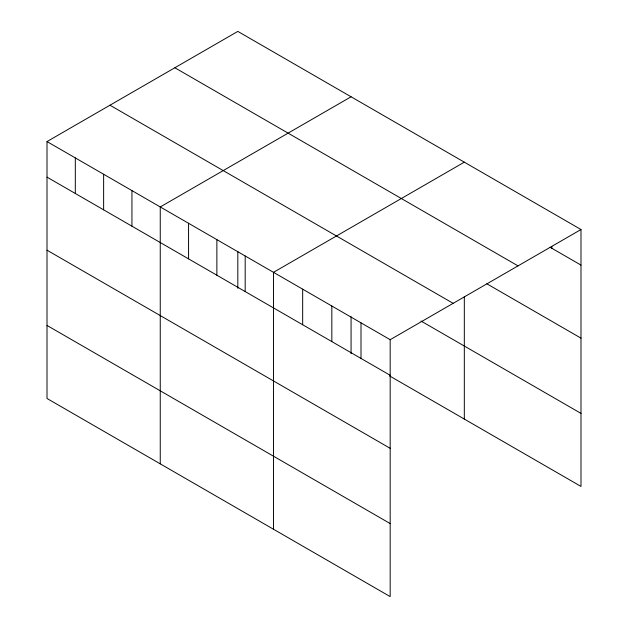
<?xml version="1.0" encoding="UTF-8"?>
<svg xmlns="http://www.w3.org/2000/svg" width="628" height="628" viewBox="0 0 628 628"><rect width="100%" height="100%" fill="white"/><g stroke="black" fill="none" stroke-linecap="round" stroke-linejoin="round"><path stroke-width="0.94" d="M47.006 141.567L390.176 339.693L390.176 596.6L47.006 398.474L47.006 141.567L237.824 31.4L580.994 229.526L580.994 486.433L389.376 375.803M351.068 96.783L160.25 206.95L160.25 463.856M464.32 162.165L273.494 272.332L273.494 529.239M390.176 339.693L580.994 229.526M550.159 247.306L580.994 265.102M174.851 67.753L518.021 265.887M486.818 283.77L580.994 338.147M109.978 105.214L453.149 303.34M421.019 321.034L580.994 413.397M47.006 177.143L390.176 375.277M47.006 250.187L390.176 448.314M47.006 325.437L390.176 523.564M551.824 246.341L551.824 248.264M464.32 296.824L464.32 419.064M361.006 322.855L361.006 358.431M351.068 316.677L351.068 353.682M331.835 306.017L331.835 341.593M302.665 289.17L302.665 324.755M245.187 255.989L245.187 291.565M237.824 251.294L237.824 288.307M216.872 239.645L216.872 275.221M188.565 223.293L188.565 258.877M131.943 190.606L131.943 226.182M103.628 174.262L103.628 209.838M75.313 157.911L75.313 193.495"/></g></svg>
